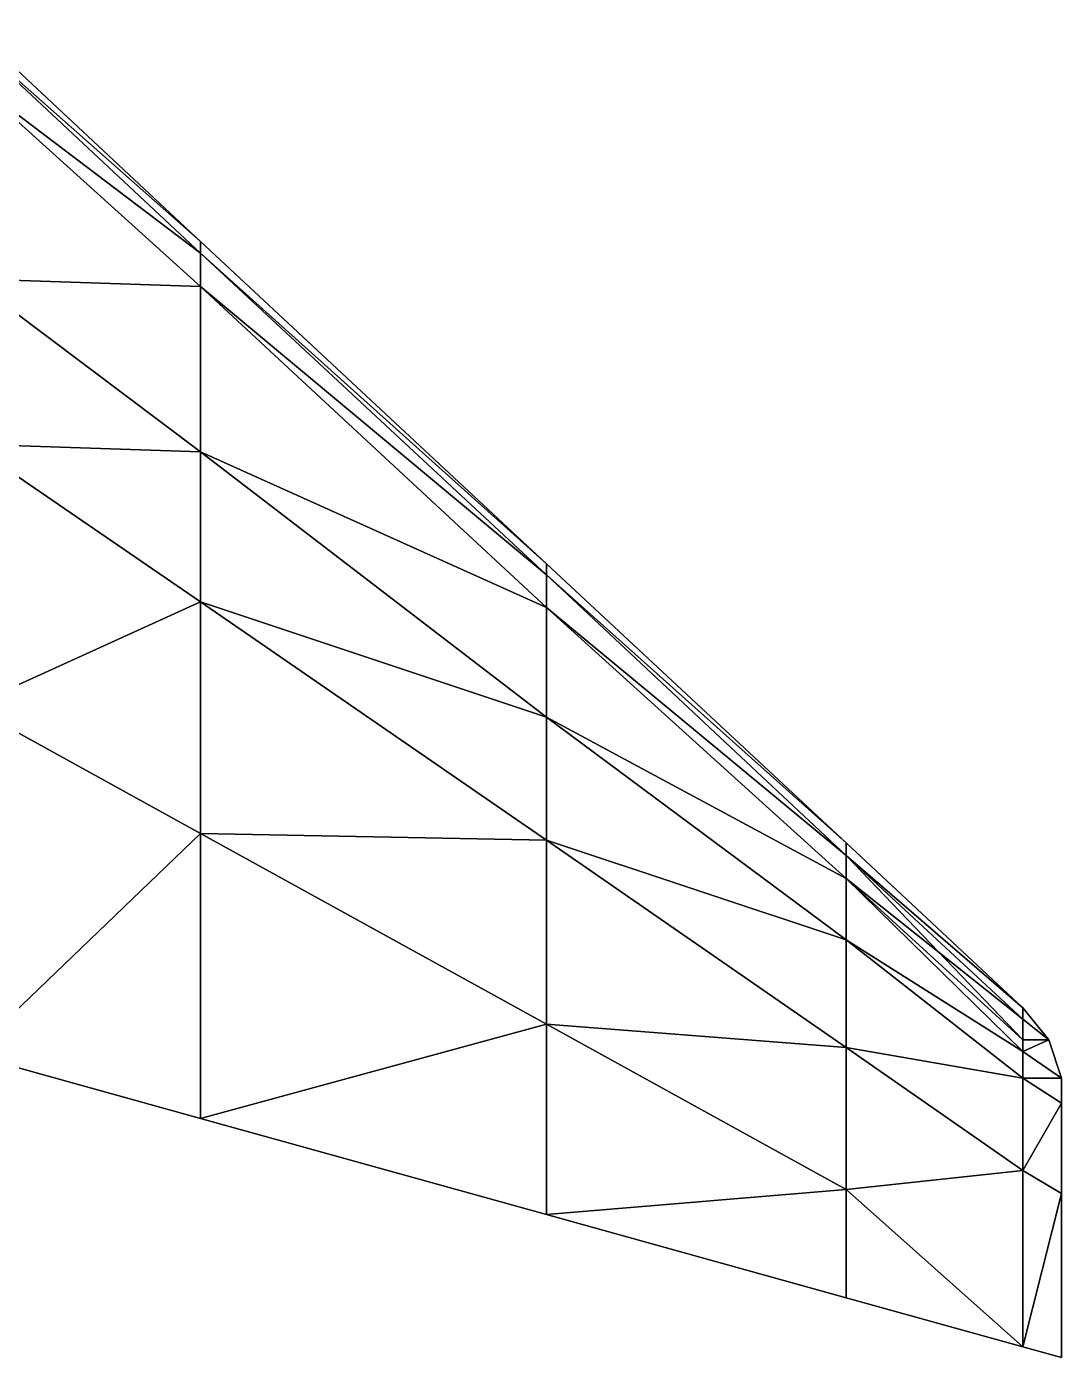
# Model space of a CAD drawing. Header units: metres. Extents: x -98 to 98, y -139 to 92.
# Drawn here: x 9.47 to 36.4, y -138.86 to -104.24 of the extents above; entities that cross this region are included whole.
import ezdxf

# ---------------------------------------------------------------- set-up
doc = ezdxf.new("R2010")
doc.units = ezdxf.units.M

msp = doc.modelspace()

# ---------------------------------------------------------------- linework, layer by layer
for points in [[(8, -104.54, 5.4), (8, -104.239, 5.9205), (14, -109.828, 7.4564)], [(14, -109.828, 7.4564), (8, -104.239, 5.9205), (8, -104.54, 6.4)], [(14, -110.13, 7), (8, -104.54, 5.4), (14, -109.828, 7.4564)], [(8, -105.6, 5.8), (8, -104.54, 5.4), (14, -110.13, 7)], [(14, -110.13, 7.95), (14, -109.828, 7.4564), (8, -104.54, 6.4)], [(14, -110.13, 7.95), (8, -104.54, 6.4), (8, -105.6, 6.7)], [(14, -111, 6.9), (8, -105.6, 5.8), (14, -110.13, 7)], [(14, -111, 8.2), (14, -110.13, 7.95), (8, -105.6, 6.7)], [(8, -110.8, 6), (8, -105.6, 5.8), (14, -111, 6.9)], [(14, -111, 8.2), (8, -105.6, 6.7), (8, -110.8, 7.7)], [(14, -110.13, 7), (14, -109.828, 7.4564), (23, -118.211, 9.7602)], [(23, -118.211, 9.7602), (14, -109.828, 7.4564), (14, -110.13, 7.95)], [(23, -118.5, 9.4), (14, -110.13, 7), (23, -118.211, 9.7602)], [(14, -111, 6.9), (14, -110.13, 7), (23, -118.5, 9.4)], [(23, -118.5, 10.2), (23, -118.211, 9.7602), (14, -110.13, 7.95)], [(23, -118.5, 10.2), (14, -110.13, 7.95), (14, -111, 8.2)], [(14, -115.3, 7.2), (8, -110.8, 6), (14, -111, 6.9)], [(8, -115.1, 5.95), (8, -110.8, 6), (14, -115.3, 7.2)], [(14, -115.3, 8.54), (14, -111, 8.2), (8, -110.8, 7.7)], [(14, -115.3, 8.54), (8, -110.8, 7.7), (8, -115.1, 7.85)], [(23, -119.35, 9.5), (14, -111, 6.9), (23, -118.5, 9.4)], [(23, -119.35, 10.4), (23, -118.5, 10.2), (14, -111, 8.2)], [(14, -115.3, 7.2), (14, -111, 6.9), (23, -119.35, 9.5)], [(23, -119.35, 10.4), (14, -111, 8.2), (14, -115.3, 8.54)], [(14, -119.2, 7.4), (8, -115.1, 5.95), (14, -115.3, 7.2)], [(8, -121.927, 6.1998), (8, -115.1, 5.95), (14, -119.2, 7.4)], [(14, -119.2, 8.8), (14, -115.3, 8.54), (8, -115.1, 7.85)], [(14, -119.2, 8.8), (8, -115.1, 7.85), (8, -121.927, 7.9797)], [(23, -122.2, 9.47), (14, -115.3, 7.2), (23, -119.35, 9.5)], [(14, -119.2, 7.4), (14, -115.3, 7.2), (23, -122.2, 9.47)], [(23, -122.2, 10.6), (23, -119.35, 10.4), (14, -115.3, 8.54)], [(23, -122.2, 10.6), (14, -115.3, 8.54), (14, -119.2, 8.8)], [(23, -118.5, 9.4), (23, -118.211, 9.7602), (30.8, -125.477, 11.7571)], [(30.8, -125.477, 11.7571), (23, -118.211, 9.7602), (23, -118.5, 10.2)], [(30.8, -125.8, 11.4), (23, -118.5, 9.4), (30.8, -125.477, 11.7571)], [(23, -119.35, 9.5), (23, -118.5, 9.4), (30.8, -125.8, 11.4)], [(30.8, -125.8, 12.1), (30.8, -125.477, 11.7571), (23, -118.5, 10.2)], [(30.8, -125.8, 12.1), (23, -118.5, 10.2), (23, -119.35, 10.4)], [(14, -125.233, 7.5472), (8, -121.927, 6.1998), (14, -119.2, 7.4)], [(14, -125.233, 9.1219), (14, -119.2, 8.8), (8, -121.927, 7.9797)], [(23, -125.4, 9.5), (14, -119.2, 7.4), (23, -122.2, 9.47)], [(14, -125.233, 7.5472), (14, -119.2, 7.4), (23, -125.4, 9.5)], [(23, -125.4, 10.7), (23, -122.2, 10.6), (14, -119.2, 8.8)], [(23, -125.4, 10.7), (14, -119.2, 8.8), (14, -125.233, 9.1219)], [(30.8, -126.4, 11.25), (23, -119.35, 9.5), (30.8, -125.8, 11.4)], [(30.8, -126.4, 12.15), (30.8, -125.8, 12.1), (23, -119.35, 10.4)], [(23, -122.2, 9.47), (23, -119.35, 9.5), (30.8, -126.4, 11.25)], [(30.8, -126.4, 12.15), (23, -119.35, 10.4), (23, -122.2, 10.6)], [(8, -130.984, 7.858), (8, -121.927, 6.1998), (14, -125.233, 7.5472)], [(14, -125.233, 9.1219), (8, -121.927, 7.9797), (8, -130.984, 7.858)], [(30.8, -128, 11.1), (23, -122.2, 9.47), (30.8, -126.4, 11.25)], [(23, -125.4, 9.5), (23, -122.2, 9.47), (30.8, -128, 11.1)], [(30.8, -128, 12.2), (30.8, -126.4, 12.15), (23, -122.2, 10.6)], [(30.8, -128, 12.2), (23, -122.2, 10.6), (23, -125.4, 10.7)], [(14, -132.648, 8.9697), (8, -130.984, 7.858), (14, -125.233, 7.5472)], [(14, -132.648, 8.9697), (14, -125.233, 9.1219), (8, -130.984, 7.858)], [(23, -130.192, 9.5684), (14, -125.233, 7.5472), (23, -125.4, 9.5)], [(23, -130.192, 10.83), (23, -125.4, 10.7), (14, -125.233, 9.1219)], [(14, -132.648, 8.9697), (14, -125.233, 7.5472), (23, -130.192, 9.5684)], [(23, -130.192, 10.83), (14, -125.233, 9.1219), (14, -132.648, 8.9697)], [(30.8, -130.8, 11.28), (23, -125.4, 9.5), (30.8, -128, 11.1)], [(23, -130.192, 9.5684), (23, -125.4, 9.5), (30.8, -130.8, 11.28)], [(30.8, -130.8, 12.3), (30.8, -128, 12.2), (23, -125.4, 10.7)], [(30.8, -130.8, 12.3), (23, -125.4, 10.7), (23, -130.192, 10.83)], [(30.8, -125.8, 11.4), (30.8, -125.477, 11.7571), (35.4, -129.762, 12.9347)], [(35.4, -129.762, 12.9347), (30.8, -125.477, 11.7571), (30.8, -125.8, 12.1)], [(35.4, -130.6, 12.65), (30.8, -125.8, 11.4), (35.4, -129.762, 12.9347)], [(30.8, -126.4, 11.25), (30.8, -125.8, 11.4), (35.4, -130.6, 12.65)], [(35.4, -130.06, 13.25), (35.4, -129.762, 12.9347), (30.8, -125.8, 12.1)], [(35.4, -130.06, 13.25), (30.8, -125.8, 12.1), (30.8, -126.4, 12.15)], [(35.4, -130.9, 12.55), (30.8, -126.4, 11.25), (35.4, -130.6, 12.65)], [(35.4, -130.9, 13.2), (35.4, -130.06, 13.25), (30.8, -126.4, 12.15)], [(30.8, -128, 11.1), (30.8, -126.4, 11.25), (35.4, -130.9, 12.55)], [(35.4, -130.9, 13.2), (30.8, -126.4, 12.15), (30.8, -128, 12.2)], [(35.4, -131.6, 12.5), (30.8, -128, 11.1), (35.4, -130.9, 12.55)], [(30.8, -130.8, 11.28), (30.8, -128, 11.1), (35.4, -131.6, 12.5)], [(35.4, -131.6, 13.15), (35.4, -130.9, 13.2), (30.8, -128, 12.2)], [(35.4, -131.6, 13.15), (30.8, -128, 12.2), (30.8, -130.8, 12.3)], [(36.07, -130.6, 13.08), (35.4, -129.762, 12.9347), (35.4, -130.06, 13.25)], [(35.4, -130.6, 12.65), (35.4, -129.762, 12.9347), (36.07, -130.6, 13.08)], [(36.07, -130.6, 13.08), (35.4, -130.06, 13.25), (35.4, -130.9, 13.2)], [(23, -135.144, 10.73), (14, -132.648, 8.9697), (23, -130.192, 9.5684)], [(23, -135.144, 10.73), (23, -130.192, 10.83), (14, -132.648, 8.9697)], [(30.8, -134.49, 11.32), (23, -130.192, 9.5684), (30.8, -130.8, 11.28)], [(30.8, -134.49, 12.32), (30.8, -130.8, 12.3), (23, -130.192, 10.83)], [(23, -135.144, 10.73), (23, -130.192, 9.5684), (30.8, -134.49, 11.32)], [(30.8, -134.49, 12.32), (23, -130.192, 10.83), (23, -135.144, 10.73)], [(35.4, -134, 12.6), (30.8, -130.8, 11.28), (35.4, -131.6, 12.5)], [(30.8, -134.49, 11.32), (30.8, -130.8, 11.28), (35.4, -134, 12.6)], [(35.4, -134, 13.05), (35.4, -131.6, 13.15), (30.8, -130.8, 12.3)], [(35.4, -134, 13.05), (30.8, -130.8, 12.3), (30.8, -134.49, 12.32)], [(36.4, -131.6, 13.12), (36.07, -130.6, 13.08), (35.4, -130.9, 13.2)], [(35.4, -130.9, 12.55), (35.4, -130.6, 12.65), (36.07, -130.6, 13.08)], [(36.4, -131.6, 13.12), (35.4, -130.9, 12.55), (36.07, -130.6, 13.08)], [(36.4, -131.6, 13.12), (35.4, -130.9, 13.2), (35.4, -131.6, 13.15)], [(35.4, -131.6, 12.5), (35.4, -130.9, 12.55), (36.4, -131.6, 13.12)], [(36.4, -132.25, 13.12), (36.4, -131.6, 13.12), (35.4, -131.6, 13.15)], [(36.4, -132.25, 13.12), (35.4, -131.6, 13.15), (35.4, -134, 13.05)], [(36.4, -132.25, 13.12), (35.4, -131.6, 12.5), (36.4, -131.6, 13.12)], [(35.4, -134, 12.6), (35.4, -131.6, 12.5), (36.4, -132.25, 13.12)], [(36.4, -134.6, 13.12), (36.4, -132.25, 13.12), (35.4, -134, 13.05)], [(36.4, -134.6, 13.12), (35.4, -134, 12.6), (36.4, -132.25, 13.12)], [(35.4, -138.583, 12.9347), (30.8, -134.49, 11.32), (35.4, -134, 12.6)], [(35.4, -138.583, 12.9347), (35.4, -134, 13.05), (30.8, -134.49, 12.32)], [(36.4, -134.6, 13.12), (35.4, -134, 13.05), (35.4, -138.583, 12.9347)], [(35.4, -138.583, 12.9347), (35.4, -134, 12.6), (36.4, -134.6, 13.12)], [(30.8, -137.307, 12.08), (23, -135.144, 10.73), (30.8, -134.49, 11.32)], [(30.8, -137.307, 12.08), (30.8, -134.49, 12.32), (23, -135.144, 10.73)], [(30.8, -137.307, 12.08), (30.8, -134.49, 11.32), (35.4, -138.583, 12.9347)], [(35.4, -138.583, 12.9347), (30.8, -134.49, 12.32), (30.8, -137.307, 12.08)], [(36.4, -138.86, 13.12), (36.4, -134.6, 13.12), (35.4, -138.583, 12.9347)], [(36.4, -138.86, 13.12), (35.4, -138.583, 12.9347), (36.4, -134.6, 13.12)]]:
    msp.add_3dface(points)

doc.saveas('drawing.dxf')
